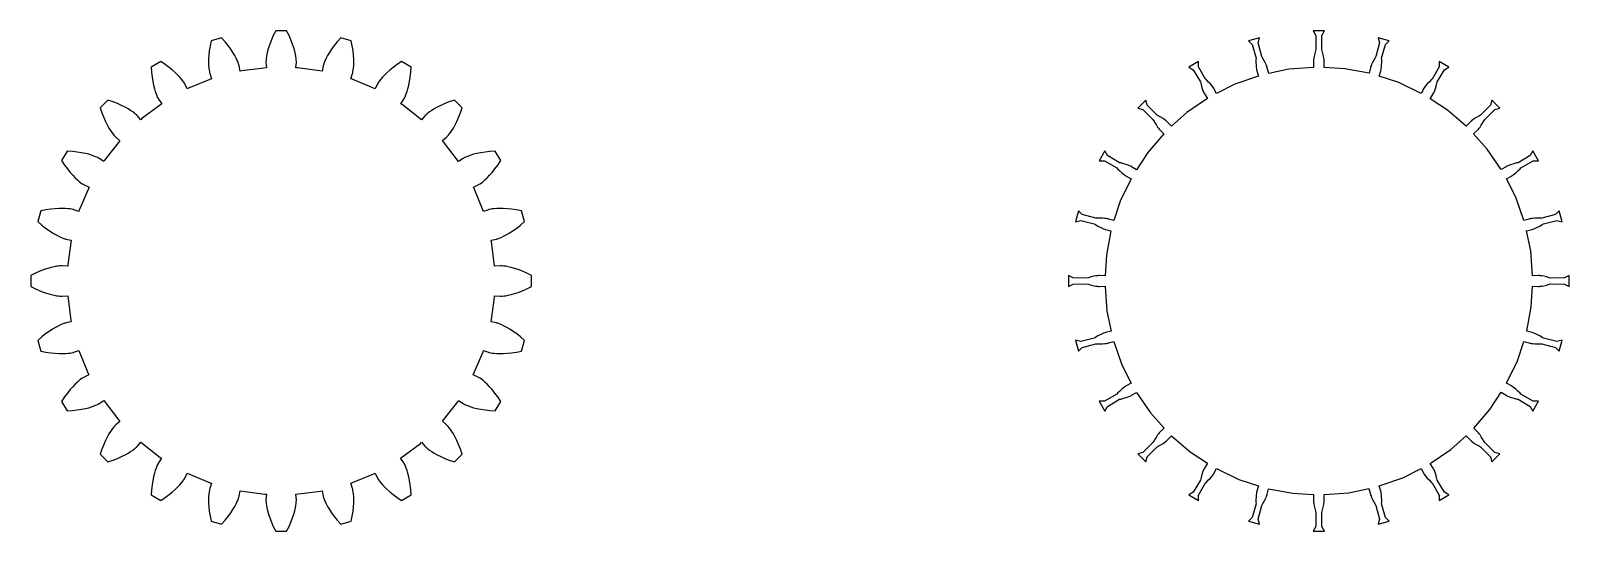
# Model space of a CAD drawing. Header units: metres. Extents: x -24 to 324, y -24 to 424.
# Drawn here: x 175.9 to 324.1, y -24.1 to 24.1 of the extents above; entities that cross this region are included whole.
import ezdxf

# ---------------------------------------------------------------- set-up
doc = ezdxf.new("R2010")
doc.units = ezdxf.units.M

msp = doc.modelspace()

# ---------------------------------------------------------------- linework, layer by layer
for p, q in [((199.471, 24.1315), (199.244, 23.6724)), ((200.529, 24.1315), (199.471, 24.1315)), ((200.756, 23.6724), (200.529, 24.1315)), ((300.544, 24.1311), (299.456, 24.1311)), ((299.456, 24.1311), (299.703, 23.6826)), ((300.297, 23.6826), (300.544, 24.1311)), ((193.143, 22.6701), (193.073, 22.2079)), ((193.243, 23.1723), (193.143, 22.6701)), ((194.265, 23.4461), (193.243, 23.1723)), ((194.603, 23.0614), (194.265, 23.4461)), ((194.895, 22.6963), (194.603, 23.0614)), ((195.144, 22.3542), (194.895, 22.6963)), ((195.353, 22.0383), (195.144, 22.3542)), ((198.785, 22.4902), (198.694, 22.1689)), ((198.905, 22.8493), (198.785, 22.4902)), ((199.057, 23.2441), (198.905, 22.8493)), ((199.244, 23.6724), (199.057, 23.2441)), ((200.943, 23.2441), (200.756, 23.6724)), ((201.095, 22.8493), (200.943, 23.2441)), ((201.215, 22.4902), (201.095, 22.8493)), ((201.306, 22.1689), (201.215, 22.4902)), ((204.856, 22.3542), (204.647, 22.0383)), ((205.105, 22.6963), (204.856, 22.3542)), ((205.397, 23.0614), (205.105, 22.6963)), ((205.735, 23.4461), (205.397, 23.0614)), ((206.757, 23.1723), (205.735, 23.4461)), ((206.857, 22.6701), (206.757, 23.1723)), ((206.927, 22.2079), (206.857, 22.6701)), ((294.279, 23.4496), (293.229, 23.1682)), ((293.229, 23.1682), (293.584, 22.7988)), ((293.584, 22.7988), (293.952, 21.4921)), ((294.157, 22.9524), (294.279, 23.4496)), ((294.492, 21.6368), (294.157, 22.9524)), ((299.72, 22.3251), (299.681, 22.205)), ((299.703, 23.6826), (299.72, 22.3251)), ((300.28, 22.3251), (300.297, 23.6826)), ((300.319, 22.205), (300.28, 22.3251)), ((305.843, 22.9524), (305.508, 21.6368)), ((306.771, 23.1682), (305.721, 23.4496)), ((305.721, 23.4496), (305.843, 22.9524)), ((306.048, 21.4921), (306.416, 22.7988)), ((306.416, 22.7988), (306.771, 23.1682)), ((188.392, 21.163), (187.476, 20.6339)), ((188.818, 20.8788), (188.392, 21.163)), ((189.195, 20.6018), (188.818, 20.8788)), ((193.006, 21.4095), (193.001, 21.0755)), ((193.001, 21.0755), (193.01, 20.7863)), ((193.028, 21.7873), (193.006, 21.4095)), ((193.01, 20.7863), (193.029, 20.5421)), ((193.073, 22.2079), (193.028, 21.7873)), ((195.523, 21.7514), (195.353, 22.0383)), ((195.66, 21.4962), (195.523, 21.7514)), ((195.766, 21.2753), (195.66, 21.4962)), ((195.844, 21.0907), (195.766, 21.2753)), ((195.898, 20.9445), (195.844, 21.0907)), ((195.932, 20.8385), (195.898, 20.9445)), ((195.949, 20.774), (195.932, 20.8385)), ((195.954, 20.7523), (195.949, 20.774)), ((198.542, 21.2926), (198.536, 21.1814)), ((198.536, 21.1814), (198.536, 21.1147)), ((198.536, 21.1147), (198.537, 21.0924)), ((198.537, 21.0924), (198.574, 20.5578)), ((198.556, 21.4478), (198.542, 21.2926)), ((198.584, 21.6463), (198.556, 21.4478)), ((198.628, 21.887), (198.584, 21.6463)), ((198.694, 22.1689), (198.628, 21.887)), ((201.372, 21.887), (201.306, 22.1689)), ((201.416, 21.6463), (201.372, 21.887)), ((201.444, 21.4478), (201.416, 21.6463)), ((201.426, 20.5663), (201.463, 21.0924)), ((201.458, 21.2926), (201.444, 21.4478)), ((201.464, 21.1814), (201.458, 21.2926)), ((201.463, 21.0924), (201.464, 21.1147)), ((201.464, 21.1147), (201.464, 21.1814)), ((204.051, 20.774), (204.046, 20.7523)), ((204.068, 20.8385), (204.051, 20.774)), ((204.102, 20.9445), (204.068, 20.8385)), ((204.156, 21.0907), (204.102, 20.9445)), ((204.234, 21.2753), (204.156, 21.0907)), ((204.34, 21.4962), (204.234, 21.2753)), ((204.477, 21.7514), (204.34, 21.4962)), ((204.647, 22.0383), (204.477, 21.7514)), ((206.972, 21.7873), (206.927, 22.2079)), ((206.971, 20.5421), (206.99, 20.7863)), ((206.994, 21.4095), (206.972, 21.7873)), ((206.99, 20.7863), (206.999, 21.0755)), ((206.999, 21.0755), (206.994, 21.4095)), ((211.182, 20.8788), (210.805, 20.6018)), ((211.608, 21.163), (211.182, 20.8788)), ((212.524, 20.6339), (211.608, 21.163)), ((288.405, 21.17), (287.464, 20.6264)), ((288.416, 20.658), (288.405, 21.17)), ((293.944, 21.3657), (293.941, 21.0763)), ((293.941, 21.0763), (293.949, 20.8315)), ((293.952, 21.4921), (293.944, 21.3657)), ((293.949, 20.8315), (293.965, 20.6318)), ((294.561, 21.531), (294.492, 21.6368)), ((294.709, 21.2822), (294.561, 21.531)), ((294.825, 21.0661), (294.709, 21.2822)), ((294.911, 20.8852), (294.825, 21.0661)), ((294.971, 20.7416), (294.911, 20.8852)), ((299.479, 21.2256), (299.476, 21.1588)), ((299.476, 21.1588), (299.476, 21.1366)), ((299.476, 21.1366), (299.489, 20.6008)), ((299.489, 21.3364), (299.479, 21.2256)), ((299.51, 21.4908), (299.489, 21.3364)), ((299.547, 21.6878), (299.51, 21.4908)), ((299.602, 21.9264), (299.547, 21.6878)), ((299.681, 22.205), (299.602, 21.9264)), ((300.398, 21.9264), (300.319, 22.205)), ((300.453, 21.6878), (300.398, 21.9264)), ((300.49, 21.4908), (300.453, 21.6878)), ((300.511, 21.3364), (300.49, 21.4908)), ((300.521, 21.2256), (300.511, 21.3364)), ((300.511, 20.5842), (300.524, 21.1366)), ((300.524, 21.1588), (300.521, 21.2256)), ((300.524, 21.1366), (300.524, 21.1588)), ((305.089, 20.8852), (305.029, 20.7416)), ((305.175, 21.0661), (305.089, 20.8852)), ((305.291, 21.2822), (305.175, 21.0661)), ((305.439, 21.531), (305.291, 21.2822)), ((305.508, 21.6368), (305.439, 21.531)), ((306.035, 20.6318), (306.051, 20.8315)), ((306.056, 21.3657), (306.048, 21.4921)), ((306.051, 20.8315), (306.059, 21.0763)), ((306.059, 21.0763), (306.056, 21.3657)), ((311.595, 21.17), (311.584, 20.658)), ((312.536, 20.6264), (311.595, 21.17)), ((187.476, 20.6339), (187.509, 20.1229)), ((187.509, 20.1229), (187.561, 19.6583)), ((187.561, 19.6583), (187.627, 19.2404)), ((189.524, 20.3358), (189.195, 20.6018)), ((189.807, 20.0845), (189.524, 20.3358)), ((190.046, 19.8516), (189.807, 20.0845)), ((190.244, 19.6405), (190.046, 19.8516)), ((190.403, 19.4544), (190.244, 19.6405)), ((190.527, 19.2963), (190.403, 19.4544)), ((190.617, 19.1691), (190.527, 19.2963)), ((193.302, 19.4883), (191.084, 18.5982)), ((193.029, 20.5421), (193.054, 20.3433)), ((193.054, 20.3433), (193.08, 20.1897)), ((193.08, 20.1897), (193.104, 20.0809)), ((193.104, 20.0809), (193.121, 20.0163)), ((193.121, 20.0163), (193.128, 19.9951)), ((193.128, 19.9951), (193.302, 19.4883)), ((196.055, 20.2346), (195.954, 20.7523)), ((196.201, 20.2721), (196.055, 20.2346)), ((198.574, 20.5578), (196.201, 20.2721)), ((201.578, 20.5646), (201.426, 20.5663)), ((203.944, 20.2263), (201.578, 20.5646)), ((204.046, 20.7523), (203.944, 20.2263)), ((206.701, 19.4963), (206.872, 19.9951)), ((206.846, 19.4556), (206.701, 19.4963)), ((209.044, 18.5164), (206.846, 19.4556)), ((206.872, 19.9951), (206.879, 20.0163)), ((206.879, 20.0163), (206.896, 20.0809)), ((206.896, 20.0809), (206.92, 20.1897)), ((206.92, 20.1897), (206.946, 20.3433)), ((206.946, 20.3433), (206.971, 20.5421)), ((209.473, 19.2963), (209.383, 19.1691)), ((209.597, 19.4544), (209.473, 19.2963)), ((209.756, 19.6405), (209.597, 19.4544)), ((209.954, 19.8516), (209.756, 19.6405)), ((210.193, 20.0845), (209.954, 19.8516)), ((210.476, 20.3358), (210.193, 20.0845)), ((210.805, 20.6018), (210.476, 20.3358)), ((212.373, 19.2404), (212.439, 19.6583)), ((212.439, 19.6583), (212.491, 20.1229)), ((212.491, 20.1229), (212.524, 20.6339)), ((287.464, 20.6264), (287.902, 20.3614)), ((287.902, 20.3614), (288.595, 19.1943)), ((289.08, 19.474), (288.416, 20.658)), ((289.174, 19.3898), (289.08, 19.474)), ((289.381, 19.1877), (289.174, 19.3898)), ((294.175, 19.7666), (291.919, 18.976)), ((293.965, 20.6318), (293.984, 20.4772)), ((293.984, 20.4772), (294.003, 20.3674)), ((294.003, 20.3674), (294.017, 20.3022)), ((294.017, 20.3022), (294.023, 20.2807)), ((294.023, 20.2807), (294.175, 19.7666)), ((295.01, 20.6372), (294.971, 20.7416)), ((295.03, 20.5735), (295.01, 20.6372)), ((295.036, 20.552), (295.03, 20.5735)), ((295.166, 20.015), (295.036, 20.552)), ((297.106, 20.4209), (295.166, 20.015)), ((299.489, 20.6008), (297.106, 20.4209)), ((302.49, 20.4742), (300.511, 20.5842)), ((304.838, 20.0311), (302.49, 20.4742)), ((304.964, 20.552), (304.838, 20.0311)), ((304.97, 20.5735), (304.964, 20.552)), ((304.99, 20.6372), (304.97, 20.5735)), ((305.029, 20.7416), (304.99, 20.6372)), ((305.821, 19.7507), (305.977, 20.2807)), ((307.704, 19.1322), (305.821, 19.7507)), ((305.977, 20.2807), (305.983, 20.3022)), ((305.983, 20.3022), (305.997, 20.3674)), ((305.997, 20.3674), (306.016, 20.4772)), ((306.016, 20.4772), (306.035, 20.6318)), ((310.826, 19.3898), (310.619, 19.1877)), ((310.92, 19.474), (310.826, 19.3898)), ((311.584, 20.658), (310.92, 19.474)), ((311.405, 19.1943), (312.098, 20.3614)), ((312.098, 20.3614), (312.536, 20.6264)), ((187.627, 19.2404), (187.703, 18.8697)), ((187.703, 18.8697), (187.785, 18.546)), ((187.785, 18.546), (187.869, 18.2689)), ((187.869, 18.2689), (187.95, 18.038)), ((187.95, 18.038), (188.026, 17.8524)), ((188.026, 17.8524), (188.091, 17.7108)), ((190.677, 19.0754), (190.617, 19.1691)), ((190.71, 19.0177), (190.677, 19.0754)), ((190.721, 18.998), (190.71, 19.0177)), ((190.952, 18.5241), (190.721, 18.998)), ((191.084, 18.5982), (190.952, 18.5241)), ((209.279, 18.998), (209.044, 18.5164)), ((209.29, 19.0177), (209.279, 18.998)), ((209.323, 19.0754), (209.29, 19.0177)), ((209.383, 19.1691), (209.323, 19.0754)), ((211.909, 17.7108), (211.974, 17.8524)), ((211.974, 17.8524), (212.05, 18.038)), ((212.05, 18.038), (212.131, 18.2689)), ((212.131, 18.2689), (212.215, 18.546)), ((212.215, 18.546), (212.297, 18.8697)), ((212.297, 18.8697), (212.373, 19.2404)), ((288.595, 19.1943), (288.621, 19.0704)), ((288.621, 19.0704), (288.692, 18.7899)), ((288.692, 18.7899), (288.764, 18.5556)), ((288.764, 18.5556), (288.831, 18.3668)), ((288.831, 18.3668), (288.889, 18.2224)), ((288.889, 18.2224), (288.936, 18.1214)), ((288.936, 18.1214), (288.967, 18.062)), ((288.967, 18.062), (288.978, 18.0427)), ((288.978, 18.0427), (289.257, 17.5853)), ((289.549, 19.0088), (289.381, 19.1877)), ((289.679, 18.8563), (289.549, 19.0088)), ((289.774, 18.7333), (289.679, 18.8563)), ((289.838, 18.6424), (289.774, 18.7333)), ((289.875, 18.5862), (289.838, 18.6424)), ((289.886, 18.5669), (289.875, 18.5862)), ((290.15, 18.0818), (289.886, 18.5669)), ((291.919, 18.976), (290.15, 18.0818)), ((309.858, 18.0963), (307.704, 19.1322)), ((310.114, 18.5669), (309.858, 18.0963)), ((310.125, 18.5862), (310.114, 18.5669)), ((310.162, 18.6424), (310.125, 18.5862)), ((310.226, 18.7333), (310.162, 18.6424)), ((310.321, 18.8563), (310.226, 18.7333)), ((310.451, 19.0088), (310.321, 18.8563)), ((310.619, 19.1877), (310.451, 19.0088)), ((310.734, 17.5712), (311.022, 18.0427)), ((311.022, 18.0427), (311.033, 18.062)), ((311.033, 18.062), (311.064, 18.1214)), ((311.064, 18.1214), (311.111, 18.2224)), ((311.111, 18.2224), (311.169, 18.3668)), ((311.169, 18.3668), (311.236, 18.5556)), ((311.236, 18.5556), (311.308, 18.7899)), ((311.308, 18.7899), (311.379, 19.0704)), ((311.379, 19.0704), (311.405, 19.1943)), ((183.311, 17.4376), (182.562, 16.6894)), ((182.562, 16.6894), (182.727, 16.2044)), ((183.796, 17.2734), (183.311, 17.4376)), ((184.231, 17.1032), (183.796, 17.2734)), ((184.618, 16.9314), (184.231, 17.1032)), ((184.956, 16.762), (184.618, 16.9314)), ((185.247, 16.599), (184.956, 16.762)), ((185.493, 16.4463), (185.247, 16.599)), ((185.695, 16.3077), (185.493, 16.4463)), ((188.486, 17.0907), (186.574, 15.6568)), ((188.091, 17.7108), (188.142, 17.6119)), ((188.142, 17.6119), (188.175, 17.554)), ((188.175, 17.554), (188.187, 17.5351)), ((188.187, 17.5351), (188.486, 17.0907)), ((211.518, 17.0977), (211.813, 17.5351)), ((211.648, 17.0207), (211.518, 17.0977)), ((213.528, 15.5447), (211.648, 17.0207)), ((211.813, 17.5351), (211.825, 17.554)), ((211.825, 17.554), (211.858, 17.6119)), ((211.858, 17.6119), (211.909, 17.7108)), ((214.507, 16.4463), (214.305, 16.3077)), ((214.753, 16.599), (214.507, 16.4463)), ((215.044, 16.762), (214.753, 16.599)), ((215.382, 16.9314), (215.044, 16.762)), ((215.769, 17.1032), (215.382, 16.9314)), ((216.204, 17.2734), (215.769, 17.1032)), ((216.689, 17.4376), (216.204, 17.2734)), ((217.438, 16.6894), (216.689, 17.4376)), ((217.273, 16.2044), (217.438, 16.6894)), ((283.321, 17.4477), (282.552, 16.6789)), ((282.552, 16.6789), (283.044, 16.5363)), ((283.044, 16.5363), (284.016, 15.5885)), ((283.464, 16.9559), (283.321, 17.4477)), ((284.411, 15.984), (283.464, 16.9559)), ((289.257, 17.5853), (287.283, 16.2379)), ((312.393, 16.4863), (310.734, 17.5712)), ((314.206, 14.9283), (312.393, 16.4863)), ((316.536, 16.9559), (315.589, 15.984)), ((315.984, 15.5885), (316.956, 16.5363)), ((316.679, 17.4477), (316.536, 16.9559)), ((317.448, 16.6789), (316.679, 17.4477)), ((316.956, 16.5363), (317.448, 16.6789)), ((182.727, 16.2044), (182.897, 15.7689)), ((182.897, 15.7689), (183.069, 15.3824)), ((183.069, 15.3824), (183.238, 15.0439)), ((183.238, 15.0439), (183.401, 14.7525)), ((185.855, 16.1869), (185.695, 16.3077)), ((185.975, 16.0874), (185.855, 16.1869)), ((186.057, 16.0124), (185.975, 16.0874)), ((186.105, 15.9653), (186.057, 16.0124)), ((186.12, 15.949), (186.105, 15.9653)), ((186.466, 15.5511), (186.12, 15.949)), ((186.574, 15.6568), (186.466, 15.5511)), ((213.88, 15.949), (213.528, 15.5447)), ((213.895, 15.9653), (213.88, 15.949)), ((213.943, 16.0124), (213.895, 15.9653)), ((214.025, 16.0874), (213.943, 16.0124)), ((214.145, 16.1869), (214.025, 16.0874)), ((214.305, 16.3077), (214.145, 16.1869)), ((216.599, 14.7525), (216.762, 15.0439)), ((216.762, 15.0439), (216.931, 15.3824)), ((216.931, 15.3824), (217.103, 15.7689)), ((217.103, 15.7689), (217.273, 16.2044)), ((284.016, 15.5885), (284.073, 15.4754)), ((284.073, 15.4754), (284.214, 15.223)), ((284.214, 15.223), (284.344, 15.0152)), ((284.344, 15.0152), (284.458, 14.8501)), ((284.525, 15.9272), (284.411, 15.984)), ((284.458, 14.8501), (284.552, 14.7259)), ((284.777, 15.7856), (284.525, 15.9272)), ((284.985, 15.6561), (284.777, 15.7856)), ((285.15, 15.5424), (284.985, 15.6561)), ((285.274, 15.4483), (285.15, 15.5424)), ((285.36, 15.3772), (285.274, 15.4483)), ((285.409, 15.3322), (285.36, 15.3772)), ((285.425, 15.3165), (285.409, 15.3322)), ((285.806, 14.9163), (285.425, 15.3165)), ((287.283, 16.2379), (285.806, 14.9163)), ((314.575, 15.3165), (314.206, 14.9283)), ((314.591, 15.3322), (314.575, 15.3165)), ((314.64, 15.3772), (314.591, 15.3322)), ((314.726, 15.4483), (314.64, 15.3772)), ((314.85, 15.5424), (314.726, 15.4483)), ((315.015, 15.6561), (314.85, 15.5424)), ((315.223, 15.7856), (315.015, 15.6561)), ((315.475, 15.9272), (315.223, 15.7856)), ((315.448, 14.7259), (315.542, 14.8501)), ((315.589, 15.984), (315.475, 15.9272)), ((315.542, 14.8501), (315.656, 15.0152)), ((315.656, 15.0152), (315.786, 15.223)), ((315.786, 15.223), (315.927, 15.4754)), ((315.927, 15.4754), (315.984, 15.5885)), ((184.455, 13.5284), (182.979, 11.6485)), ((183.401, 14.7525), (183.554, 14.5066)), ((183.554, 14.5066), (183.692, 14.3047)), ((183.692, 14.3047), (183.813, 14.1449)), ((183.813, 14.1449), (183.913, 14.025)), ((183.913, 14.025), (183.988, 13.9427)), ((183.988, 13.9427), (184.035, 13.8953)), ((184.035, 13.8953), (184.051, 13.8802)), ((184.051, 13.8802), (184.455, 13.5284)), ((215.551, 13.534), (215.949, 13.8802)), ((215.657, 13.4259), (215.551, 13.534)), ((217.091, 11.5136), (215.657, 13.4259)), ((215.949, 13.8802), (215.965, 13.8953)), ((215.965, 13.8953), (216.012, 13.9427)), ((216.012, 13.9427), (216.087, 14.025)), ((216.087, 14.025), (216.187, 14.1449)), ((216.187, 14.1449), (216.308, 14.3047)), ((216.308, 14.3047), (216.446, 14.5066)), ((216.446, 14.5066), (216.599, 14.7525)), ((285.072, 14.2057), (283.514, 12.3932)), ((284.552, 14.7259), (284.623, 14.6403)), ((284.623, 14.6403), (284.668, 14.5909)), ((284.668, 14.5909), (284.683, 14.5751)), ((284.683, 14.5751), (285.072, 14.2057)), ((314.916, 14.1942), (315.317, 14.5751)), ((316.238, 12.717), (314.916, 14.1942)), ((315.317, 14.5751), (315.332, 14.5909)), ((315.332, 14.5909), (315.377, 14.6403)), ((315.377, 14.6403), (315.448, 14.7259)), ((179.366, 12.5239), (178.837, 11.6075)), ((179.877, 12.4908), (179.366, 12.5239)), ((180.342, 12.4391), (179.877, 12.4908)), ((180.76, 12.3732), (180.342, 12.4391)), ((181.13, 12.2972), (180.76, 12.3732)), ((181.454, 12.2152), (181.13, 12.2972)), ((181.731, 12.1313), (181.454, 12.2152)), ((181.962, 12.0497), (181.731, 12.1313)), ((182.148, 11.9744), (181.962, 12.0497)), ((182.289, 11.9093), (182.148, 11.9744)), ((182.388, 11.8582), (182.289, 11.9093)), ((217.711, 11.9093), (217.612, 11.8582)), ((217.852, 11.9744), (217.711, 11.9093)), ((218.038, 12.0497), (217.852, 11.9744)), ((218.269, 12.1313), (218.038, 12.0497)), ((218.546, 12.2152), (218.269, 12.1313)), ((218.87, 12.2972), (218.546, 12.2152)), ((219.24, 12.3732), (218.87, 12.2972)), ((219.658, 12.4391), (219.24, 12.3732)), ((220.123, 12.4908), (219.658, 12.4391)), ((220.634, 12.5239), (220.123, 12.4908)), ((221.163, 11.6075), (220.634, 12.5239)), ((279.374, 12.5363), (278.83, 11.5948)), ((279.639, 12.0982), (279.374, 12.5363)), ((280.806, 11.4047), (279.639, 12.0982)), ((283.514, 12.3932), (282.429, 10.7343)), ((317.585, 10.7429), (316.238, 12.717)), ((320.361, 12.0982), (319.194, 11.4047)), ((320.626, 12.5363), (320.361, 12.0982)), ((321.17, 11.5948), (320.626, 12.5363)), ((178.837, 11.6075), (179.121, 11.1816)), ((179.121, 11.1816), (179.398, 10.805)), ((179.398, 10.805), (179.664, 10.4761)), ((179.664, 10.4761), (179.915, 10.193)), ((182.446, 11.8249), (182.388, 11.8582)), ((182.465, 11.813), (182.446, 11.8249)), ((182.902, 11.5184), (182.465, 11.813)), ((182.979, 11.6485), (182.902, 11.5184)), ((217.535, 11.813), (217.091, 11.5136)), ((217.554, 11.8249), (217.535, 11.813)), ((217.612, 11.8582), (217.554, 11.8249)), ((220.085, 10.193), (220.336, 10.4761)), ((220.336, 10.4761), (220.602, 10.805)), ((220.602, 10.805), (220.879, 11.1816)), ((220.879, 11.1816), (221.163, 11.6075)), ((278.83, 11.5948), (279.342, 11.5844)), ((279.342, 11.5844), (280.526, 10.9204)), ((280.526, 10.9204), (280.61, 10.8258)), ((280.61, 10.8258), (280.812, 10.6187)), ((280.93, 11.3791), (280.806, 11.4047)), ((280.812, 10.6187), (280.991, 10.4514)), ((281.21, 11.3077), (280.93, 11.3791)), ((280.991, 10.4514), (281.144, 10.3214)), ((281.444, 11.2364), (281.21, 11.3077)), ((281.633, 11.1694), (281.444, 11.2364)), ((281.778, 11.1106), (281.633, 11.1694)), ((281.879, 11.064), (281.778, 11.1106)), ((281.938, 11.0333), (281.879, 11.064)), ((281.957, 11.0223), (281.938, 11.0333)), ((282.429, 10.7343), (281.957, 11.0223)), ((318.043, 11.0223), (317.585, 10.7429)), ((318.062, 11.0333), (318.043, 11.0223)), ((318.121, 11.064), (318.062, 11.0333)), ((318.222, 11.1106), (318.121, 11.064)), ((318.367, 11.1694), (318.222, 11.1106)), ((318.556, 11.2364), (318.367, 11.1694)), ((318.79, 11.3077), (318.556, 11.2364)), ((319.07, 11.3791), (318.79, 11.3077)), ((318.856, 10.3214), (319.009, 10.4514)), ((319.009, 10.4514), (319.188, 10.6187)), ((319.194, 11.4047), (319.07, 11.3791)), ((319.188, 10.6187), (319.39, 10.8258)), ((319.39, 10.8258), (319.474, 10.9204)), ((319.474, 10.9204), (320.658, 11.5844)), ((320.658, 11.5844), (321.17, 11.5948)), ((179.915, 10.193), (180.148, 9.95367)), ((180.148, 9.95367), (180.359, 9.75571)), ((180.359, 9.75571), (180.546, 9.59654)), ((181.484, 9.04414), (180.544, 6.84627)), ((180.546, 9.59654), (180.704, 9.47342)), ((180.704, 9.47342), (180.831, 9.38336)), ((180.831, 9.38336), (180.925, 9.32324)), ((180.925, 9.32324), (180.982, 9.28972)), ((180.982, 9.28972), (181.002, 9.27934)), ((181.002, 9.27934), (181.484, 9.04414)), ((218.524, 9.04787), (218.998, 9.27934)), ((218.598, 8.91611), (218.524, 9.04787)), ((219.488, 6.69792), (218.598, 8.91611)), ((218.998, 9.27934), (219.018, 9.28972)), ((219.018, 9.28972), (219.075, 9.32324)), ((219.075, 9.32324), (219.169, 9.38336)), ((219.169, 9.38336), (219.296, 9.47342)), ((219.296, 9.47342), (219.454, 9.59654)), ((219.454, 9.59654), (219.641, 9.75571)), ((219.641, 9.75571), (219.852, 9.95367)), ((219.852, 9.95367), (220.085, 10.193)), ((281.904, 9.85788), (280.868, 7.70392)), ((281.144, 10.3214), (281.267, 10.2258)), ((281.267, 10.2258), (281.358, 10.1615)), ((281.358, 10.1615), (281.414, 10.1255)), ((281.414, 10.1255), (281.433, 10.1143)), ((281.433, 10.1143), (281.904, 9.85788)), ((318.082, 9.84996), (318.567, 10.1143)), ((318.976, 8.08098), (318.082, 9.84996)), ((318.567, 10.1143), (318.586, 10.1255)), ((318.586, 10.1255), (318.642, 10.1615)), ((318.642, 10.1615), (318.733, 10.2258)), ((318.733, 10.2258), (318.856, 10.3214)), ((280.868, 7.70392), (280.249, 5.82076)), ((319.767, 5.82544), (318.976, 8.08098)), ((176.828, 6.7567), (176.554, 5.73465)), ((177.33, 6.85695), (176.828, 6.7567)), ((177.792, 6.92737), (177.33, 6.85695)), ((178.213, 6.97185), (177.792, 6.92737)), ((178.591, 6.99435), (178.213, 6.97185)), ((178.924, 6.9989), (178.591, 6.99435)), ((179.214, 6.98961), (178.924, 6.9989)), ((179.458, 6.97054), (179.214, 6.98961)), ((179.657, 6.94582), (179.458, 6.97054)), ((179.81, 6.91957), (179.657, 6.94582)), ((179.919, 6.89583), (179.81, 6.91957)), ((179.984, 6.87869), (179.919, 6.89583)), ((180.005, 6.8721), (179.984, 6.87869)), ((180.504, 6.70068), (180.005, 6.8721)), ((180.544, 6.84627), (180.504, 6.70068)), ((219.995, 6.8721), (219.488, 6.69792)), ((220.016, 6.87869), (219.995, 6.8721)), ((220.081, 6.89583), (220.016, 6.87869)), ((220.19, 6.91957), (220.081, 6.89583)), ((220.343, 6.94582), (220.19, 6.91957)), ((220.542, 6.97054), (220.343, 6.94582)), ((220.786, 6.98961), (220.542, 6.97054)), ((221.076, 6.9989), (220.786, 6.98961)), ((221.409, 6.99435), (221.076, 6.9989)), ((221.787, 6.97185), (221.409, 6.99435)), ((222.208, 6.92737), (221.787, 6.97185)), ((222.67, 6.85695), (222.208, 6.92737)), ((223.172, 6.7567), (222.67, 6.85695)), ((223.446, 5.73465), (223.172, 6.7567)), ((276.832, 6.77068), (276.55, 5.7205)), ((277.201, 6.41602), (276.832, 6.77068)), ((278.508, 6.04826), (277.201, 6.41602)), ((278.634, 6.05562), (278.508, 6.04826)), ((278.924, 6.05919), (278.634, 6.05562)), ((279.168, 6.05098), (278.924, 6.05919)), ((279.368, 6.03511), (279.168, 6.05098)), ((279.523, 6.0157), (279.368, 6.03511)), ((279.633, 5.99684), (279.523, 6.0157)), ((279.698, 5.98257), (279.633, 5.99684)), ((279.719, 5.97694), (279.698, 5.98257)), ((280.249, 5.82076), (279.719, 5.97694)), ((320.281, 5.97694), (319.767, 5.82544)), ((320.302, 5.98257), (320.281, 5.97694)), ((320.367, 5.99684), (320.302, 5.98257)), ((320.477, 6.0157), (320.367, 5.99684)), ((320.632, 6.03511), (320.477, 6.0157)), ((320.832, 6.05098), (320.632, 6.03511)), ((321.076, 6.05919), (320.832, 6.05098)), ((321.366, 6.05562), (321.076, 6.05919)), ((321.492, 6.04826), (321.366, 6.05562)), ((322.799, 6.41602), (321.492, 6.04826)), ((323.168, 6.77068), (322.799, 6.41602)), ((323.45, 5.7205), (323.168, 6.77068)), ((176.554, 5.73465), (176.939, 5.39674)), ((176.939, 5.39674), (177.304, 5.10468)), ((177.304, 5.10468), (177.646, 4.85582)), ((177.646, 4.85582), (177.962, 4.64743)), ((177.962, 4.64743), (178.249, 4.47653)), ((178.249, 4.47653), (178.504, 4.33995)), ((221.496, 4.33995), (221.751, 4.47653)), ((221.751, 4.47653), (222.038, 4.64743)), ((222.038, 4.64743), (222.354, 4.85582)), ((222.354, 4.85582), (222.696, 5.10468)), ((222.696, 5.10468), (223.061, 5.39674)), ((223.061, 5.39674), (223.446, 5.73465)), ((276.55, 5.7205), (277.048, 5.84297)), ((277.048, 5.84297), (278.363, 5.50806)), ((278.363, 5.50806), (278.469, 5.43851)), ((278.469, 5.43851), (278.718, 5.29073)), ((278.718, 5.29073), (278.934, 5.17546)), ((278.934, 5.17546), (279.115, 5.08932)), ((279.115, 5.08932), (279.258, 5.02882)), ((279.258, 5.02882), (279.363, 4.9903)), ((279.363, 4.9903), (279.426, 4.97003)), ((279.426, 4.97003), (279.448, 4.96414)), ((279.448, 4.96414), (279.969, 4.83832)), ((279.969, 4.83832), (279.526, 2.48964)), ((320.015, 4.83443), (320.552, 4.96414)), ((320.421, 2.89429), (320.015, 4.83443)), ((320.552, 4.96414), (320.574, 4.97003)), ((320.574, 4.97003), (320.637, 4.9903)), ((320.637, 4.9903), (320.742, 5.02882)), ((320.742, 5.02882), (320.885, 5.08932)), ((320.885, 5.08932), (321.066, 5.17546)), ((321.066, 5.17546), (321.282, 5.29073)), ((321.282, 5.29073), (321.531, 5.43851)), ((321.531, 5.43851), (321.637, 5.50806)), ((321.637, 5.50806), (322.952, 5.84297)), ((322.952, 5.84297), (323.45, 5.7205)), ((178.504, 4.33995), (178.725, 4.23439)), ((178.725, 4.23439), (178.909, 4.15637)), ((178.909, 4.15637), (179.055, 4.10229)), ((179.055, 4.10229), (179.162, 4.06848)), ((179.162, 4.06848), (179.226, 4.05104)), ((179.226, 4.05104), (179.248, 4.04613)), ((179.248, 4.04613), (179.774, 3.94357)), ((179.774, 3.94357), (179.435, 1.57751)), ((220.235, 3.94519), (220.752, 4.04613)), ((220.272, 3.79872), (220.235, 3.94519)), ((220.558, 1.42575), (220.272, 3.79872)), ((220.752, 4.04613), (220.774, 4.05104)), ((220.774, 4.05104), (220.838, 4.06848)), ((220.838, 4.06848), (220.945, 4.10229)), ((220.945, 4.10229), (221.091, 4.15637)), ((221.091, 4.15637), (221.275, 4.23439)), ((221.275, 4.23439), (221.496, 4.33995)), ((179.435, 1.57751), (179.434, 1.42635)), ((279.526, 2.48964), (279.416, 0.51056)), ((320.601, 0.51097), (320.421, 2.89429)), ((176.328, 0.75586), (175.869, 0.52905)), ((175.869, 0.52905), (175.869, -0.52905)), ((176.756, 0.9435), (176.328, 0.75586)), ((177.151, 1.09534), (176.756, 0.9435)), ((177.51, 1.21486), (177.151, 1.09534)), ((177.831, 1.30568), (177.51, 1.21486)), ((178.113, 1.37157), (177.831, 1.30568)), ((178.354, 1.41634), (178.113, 1.37157)), ((178.552, 1.44392), (178.354, 1.41634)), ((178.707, 1.45833), (178.552, 1.44392)), ((178.819, 1.46355), (178.707, 1.45833)), ((178.885, 1.4637), (178.819, 1.46355)), ((178.908, 1.46283), (178.885, 1.4637)), ((179.434, 1.42635), (178.908, 1.46283)), ((221.092, 1.46283), (220.558, 1.42575)), ((221.115, 1.4637), (221.092, 1.46283)), ((221.181, 1.46355), (221.115, 1.4637)), ((221.293, 1.45833), (221.181, 1.46355)), ((221.448, 1.44392), (221.293, 1.45833)), ((221.646, 1.41634), (221.448, 1.44392)), ((221.887, 1.37157), (221.646, 1.41634)), ((222.169, 1.30568), (221.887, 1.37157)), ((222.49, 1.21486), (222.169, 1.30568)), ((222.849, 1.09534), (222.49, 1.21486)), ((223.244, 0.9435), (222.849, 1.09534)), ((223.672, 0.75586), (223.244, 0.9435)), ((224.131, 0.52905), (223.672, 0.75586)), ((224.131, -0.52905), (224.131, 0.52905)), ((276.317, 0.29663), (275.869, 0.54361)), ((275.869, 0.54361), (275.869, -0.54361)), ((277.675, 0.27963), (276.317, 0.29663)), ((277.795, 0.31944), (277.675, 0.27963)), ((278.074, 0.39778), (277.795, 0.31944)), ((278.312, 0.4532), (278.074, 0.39778)), ((278.509, 0.48958), (278.312, 0.4532)), ((278.664, 0.51085), (278.509, 0.48958)), ((278.774, 0.52103), (278.664, 0.51085)), ((278.841, 0.52412), (278.774, 0.52103)), ((278.863, 0.52426), (278.841, 0.52412)), ((279.416, 0.51056), (278.863, 0.52426)), ((321.137, 0.52426), (320.601, 0.51097)), ((321.159, 0.52412), (321.137, 0.52426)), ((321.226, 0.52103), (321.159, 0.52412)), ((321.336, 0.51085), (321.226, 0.52103)), ((321.491, 0.48958), (321.336, 0.51085)), ((321.688, 0.4532), (321.491, 0.48958)), ((321.926, 0.39778), (321.688, 0.4532)), ((322.205, 0.31944), (321.926, 0.39778)), ((322.325, 0.27963), (322.205, 0.31944)), ((323.683, 0.29663), (322.325, 0.27963)), ((324.131, 0.54361), (323.683, 0.29663)), ((324.131, -0.54361), (324.131, 0.54361)), ((175.869, -0.52905), (176.328, -0.75586)), ((176.328, -0.75586), (176.756, -0.9435)), ((176.756, -0.9435), (177.151, -1.09534)), ((177.151, -1.09534), (177.51, -1.21486)), ((177.51, -1.21486), (177.831, -1.30568)), ((177.831, -1.30568), (178.113, -1.37157)), ((178.113, -1.37157), (178.354, -1.41634)), ((178.354, -1.41634), (178.552, -1.44392)), ((178.552, -1.44392), (178.707, -1.45833)), ((178.707, -1.45833), (178.819, -1.46355)), ((178.819, -1.46355), (178.885, -1.4637)), ((178.885, -1.4637), (178.908, -1.46283)), ((178.908, -1.46283), (179.442, -1.42575)), ((179.442, -1.42575), (179.728, -3.79872)), ((220.565, -1.57751), (220.566, -1.42635)), ((220.566, -1.42635), (221.092, -1.46283)), ((221.092, -1.46283), (221.115, -1.4637)), ((221.115, -1.4637), (221.181, -1.46355)), ((221.181, -1.46355), (221.293, -1.45833)), ((221.293, -1.45833), (221.448, -1.44392)), ((221.448, -1.44392), (221.646, -1.41634)), ((221.646, -1.41634), (221.887, -1.37157)), ((221.887, -1.37157), (222.169, -1.30568)), ((222.169, -1.30568), (222.49, -1.21486)), ((222.49, -1.21486), (222.849, -1.09534)), ((222.849, -1.09534), (223.244, -0.9435)), ((223.244, -0.9435), (223.672, -0.75586)), ((223.672, -0.75586), (224.131, -0.52905)), ((275.869, -0.54361), (276.317, -0.29663)), ((276.317, -0.29663), (277.675, -0.27963)), ((277.675, -0.27963), (277.795, -0.31944)), ((277.795, -0.31944), (278.074, -0.39778)), ((278.074, -0.39778), (278.312, -0.4532)), ((278.312, -0.4532), (278.509, -0.48958)), ((278.509, -0.48958), (278.664, -0.51085)), ((278.664, -0.51085), (278.774, -0.52103)), ((278.774, -0.52103), (278.841, -0.52412)), ((278.841, -0.52412), (278.863, -0.52426)), ((278.863, -0.52426), (279.399, -0.51097)), ((279.399, -0.51097), (279.579, -2.89429)), ((320.474, -2.48964), (320.584, -0.51056)), ((320.584, -0.51056), (321.137, -0.52426)), ((321.137, -0.52426), (321.159, -0.52412)), ((321.159, -0.52412), (321.226, -0.52103)), ((321.226, -0.52103), (321.336, -0.51085)), ((321.336, -0.51085), (321.491, -0.48958)), ((321.491, -0.48958), (321.688, -0.4532)), ((321.688, -0.4532), (321.926, -0.39778)), ((321.926, -0.39778), (322.205, -0.31944)), ((322.205, -0.31944), (322.325, -0.27963)), ((322.325, -0.27963), (323.683, -0.29663)), ((323.683, -0.29663), (324.131, -0.54361)), ((220.226, -3.94357), (220.565, -1.57751)), ((279.579, -2.89429), (279.985, -4.83443)), ((320.031, -4.83832), (320.474, -2.48964)), ((178.504, -4.33995), (178.249, -4.47653)), ((178.725, -4.23439), (178.504, -4.33995)), ((178.909, -4.15637), (178.725, -4.23439)), ((179.055, -4.10229), (178.909, -4.15637)), ((179.162, -4.06848), (179.055, -4.10229)), ((179.226, -4.05104), (179.162, -4.06848)), ((179.248, -4.04613), (179.226, -4.05104)), ((179.765, -3.94519), (179.248, -4.04613)), ((179.728, -3.79872), (179.765, -3.94519)), ((220.752, -4.04613), (220.226, -3.94357)), ((220.774, -4.05104), (220.752, -4.04613)), ((220.838, -4.06848), (220.774, -4.05104)), ((220.945, -4.10229), (220.838, -4.06848)), ((221.091, -4.15637), (220.945, -4.10229)), ((221.275, -4.23439), (221.091, -4.15637)), ((221.496, -4.33995), (221.275, -4.23439)), ((221.751, -4.47653), (221.496, -4.33995)), ((176.939, -5.39674), (176.554, -5.73465)), ((176.554, -5.73465), (176.828, -6.7567)), ((177.304, -5.10468), (176.939, -5.39674)), ((177.646, -4.85582), (177.304, -5.10468)), ((177.962, -4.64743), (177.646, -4.85582)), ((178.249, -4.47653), (177.962, -4.64743)), ((222.038, -4.64743), (221.751, -4.47653)), ((222.354, -4.85582), (222.038, -4.64743)), ((222.696, -5.10468), (222.354, -4.85582)), ((223.061, -5.39674), (222.696, -5.10468)), ((223.446, -5.73465), (223.061, -5.39674)), ((223.172, -6.7567), (223.446, -5.73465)), ((277.048, -5.84297), (276.55, -5.7205)), ((276.55, -5.7205), (276.832, -6.77068)), ((278.363, -5.50806), (277.048, -5.84297)), ((278.469, -5.43851), (278.363, -5.50806)), ((278.718, -5.29073), (278.469, -5.43851)), ((278.934, -5.17546), (278.718, -5.29073)), ((279.115, -5.08932), (278.934, -5.17546)), ((279.258, -5.02882), (279.115, -5.08932)), ((279.363, -4.9903), (279.258, -5.02882)), ((279.426, -4.97003), (279.363, -4.9903)), ((279.448, -4.96414), (279.426, -4.97003)), ((279.985, -4.83443), (279.448, -4.96414)), ((279.719, -5.97694), (280.233, -5.82544)), ((280.233, -5.82544), (281.024, -8.08098)), ((319.132, -7.70392), (319.751, -5.82076)), ((319.751, -5.82076), (320.281, -5.97694)), ((320.552, -4.96414), (320.031, -4.83832)), ((320.574, -4.97003), (320.552, -4.96414)), ((320.637, -4.9903), (320.574, -4.97003)), ((320.742, -5.02882), (320.637, -4.9903)), ((320.885, -5.08932), (320.742, -5.02882)), ((321.066, -5.17546), (320.885, -5.08932)), ((321.282, -5.29073), (321.066, -5.17546)), ((321.531, -5.43851), (321.282, -5.29073)), ((321.637, -5.50806), (321.531, -5.43851)), ((322.952, -5.84297), (321.637, -5.50806)), ((323.45, -5.7205), (322.952, -5.84297)), ((323.168, -6.77068), (323.45, -5.7205)), ((176.828, -6.7567), (177.33, -6.85695)), ((177.33, -6.85695), (177.792, -6.92737)), ((177.792, -6.92737), (178.213, -6.97185)), ((178.213, -6.97185), (178.591, -6.99435)), ((178.591, -6.99435), (178.924, -6.9989)), ((178.924, -6.9989), (179.214, -6.98961)), ((179.214, -6.98961), (179.458, -6.97054)), ((179.458, -6.97054), (179.657, -6.94582)), ((179.657, -6.94582), (179.81, -6.91957)), ((179.81, -6.91957), (179.919, -6.89583)), ((179.919, -6.89583), (179.984, -6.87869)), ((179.984, -6.87869), (180.005, -6.8721)), ((180.005, -6.8721), (180.512, -6.69792)), ((180.512, -6.69792), (181.402, -8.91611)), ((218.516, -9.04414), (219.456, -6.84627)), ((219.456, -6.84627), (219.496, -6.70068)), ((219.496, -6.70068), (219.995, -6.8721)), ((219.995, -6.8721), (220.016, -6.87869)), ((220.016, -6.87869), (220.081, -6.89583)), ((220.081, -6.89583), (220.19, -6.91957)), ((220.19, -6.91957), (220.343, -6.94582)), ((220.343, -6.94582), (220.542, -6.97054)), ((220.542, -6.97054), (220.786, -6.98961)), ((220.786, -6.98961), (221.076, -6.9989)), ((221.076, -6.9989), (221.409, -6.99435)), ((221.409, -6.99435), (221.787, -6.97185)), ((221.787, -6.97185), (222.208, -6.92737)), ((222.208, -6.92737), (222.67, -6.85695)), ((222.67, -6.85695), (223.172, -6.7567)), ((276.832, -6.77068), (277.201, -6.41602)), ((277.201, -6.41602), (278.508, -6.04826)), ((278.508, -6.04826), (278.634, -6.05562)), ((278.634, -6.05562), (278.924, -6.05919)), ((278.924, -6.05919), (279.168, -6.05098)), ((279.168, -6.05098), (279.368, -6.03511)), ((279.368, -6.03511), (279.523, -6.0157)), ((279.523, -6.0157), (279.633, -5.99684)), ((279.633, -5.99684), (279.698, -5.98257)), ((279.698, -5.98257), (279.719, -5.97694)), ((320.281, -5.97694), (320.302, -5.98257)), ((320.302, -5.98257), (320.367, -5.99684)), ((320.367, -5.99684), (320.477, -6.0157)), ((320.477, -6.0157), (320.632, -6.03511)), ((320.632, -6.03511), (320.832, -6.05098)), ((320.832, -6.05098), (321.076, -6.05919)), ((321.076, -6.05919), (321.366, -6.05562)), ((321.366, -6.05562), (321.492, -6.04826)), ((321.492, -6.04826), (322.799, -6.41602)), ((322.799, -6.41602), (323.168, -6.77068)), ((281.024, -8.08098), (281.918, -9.84996)), ((318.096, -9.85788), (319.132, -7.70392)), ((179.915, -10.193), (179.664, -10.4761)), ((180.148, -9.95367), (179.915, -10.193)), ((180.359, -9.75571), (180.148, -9.95367)), ((180.546, -9.59654), (180.359, -9.75571)), ((180.704, -9.47342), (180.546, -9.59654)), ((180.831, -9.38336), (180.704, -9.47342)), ((180.925, -9.32324), (180.831, -9.38336)), ((180.982, -9.28972), (180.925, -9.32324)), ((181.002, -9.27934), (180.982, -9.28972)), ((181.476, -9.04787), (181.002, -9.27934)), ((181.402, -8.91611), (181.476, -9.04787)), ((218.998, -9.27934), (218.516, -9.04414)), ((219.018, -9.28972), (218.998, -9.27934)), ((219.075, -9.32324), (219.018, -9.28972)), ((219.169, -9.38336), (219.075, -9.32324)), ((219.296, -9.47342), (219.169, -9.38336)), ((219.454, -9.59654), (219.296, -9.47342)), ((219.641, -9.75571), (219.454, -9.59654)), ((219.852, -9.95367), (219.641, -9.75571)), ((220.085, -10.193), (219.852, -9.95367)), ((220.336, -10.4761), (220.085, -10.193)), ((281.144, -10.3214), (280.991, -10.4514)), ((281.267, -10.2258), (281.144, -10.3214)), ((281.358, -10.1615), (281.267, -10.2258)), ((281.414, -10.1255), (281.358, -10.1615)), ((281.433, -10.1143), (281.414, -10.1255)), ((281.918, -9.84996), (281.433, -10.1143)), ((318.567, -10.1143), (318.096, -9.85788)), ((318.586, -10.1255), (318.567, -10.1143)), ((318.642, -10.1615), (318.586, -10.1255)), ((318.733, -10.2258), (318.642, -10.1615)), ((318.856, -10.3214), (318.733, -10.2258)), ((319.009, -10.4514), (318.856, -10.3214)), ((179.121, -11.1816), (178.837, -11.6075)), ((178.837, -11.6075), (179.366, -12.5239)), ((179.398, -10.805), (179.121, -11.1816)), ((179.664, -10.4761), (179.398, -10.805)), ((182.289, -11.9093), (182.388, -11.8582)), ((182.388, -11.8582), (182.446, -11.8249)), ((182.446, -11.8249), (182.465, -11.813)), ((182.465, -11.813), (182.909, -11.5136)), ((182.909, -11.5136), (184.343, -13.4259)), ((215.545, -13.5284), (217.021, -11.6485)), ((217.021, -11.6485), (217.098, -11.5184)), ((217.098, -11.5184), (217.535, -11.813)), ((217.535, -11.813), (217.554, -11.8249)), ((217.554, -11.8249), (217.612, -11.8582)), ((217.612, -11.8582), (217.711, -11.9093)), ((220.602, -10.805), (220.336, -10.4761)), ((220.879, -11.1816), (220.602, -10.805)), ((220.634, -12.5239), (221.163, -11.6075)), ((221.163, -11.6075), (220.879, -11.1816)), ((279.342, -11.5844), (278.83, -11.5948)), ((278.83, -11.5948), (279.374, -12.5363)), ((280.526, -10.9204), (279.342, -11.5844)), ((279.639, -12.0982), (280.806, -11.4047)), ((280.61, -10.8258), (280.526, -10.9204)), ((280.812, -10.6187), (280.61, -10.8258)), ((280.806, -11.4047), (280.93, -11.3791)), ((280.991, -10.4514), (280.812, -10.6187)), ((280.93, -11.3791), (281.21, -11.3077)), ((281.21, -11.3077), (281.444, -11.2364)), ((281.444, -11.2364), (281.633, -11.1694)), ((281.633, -11.1694), (281.778, -11.1106)), ((281.778, -11.1106), (281.879, -11.064)), ((281.879, -11.064), (281.938, -11.0333)), ((281.938, -11.0333), (281.957, -11.0223)), ((281.957, -11.0223), (282.415, -10.7429)), ((282.415, -10.7429), (283.762, -12.717)), ((316.486, -12.3932), (317.571, -10.7343)), ((317.571, -10.7343), (318.043, -11.0223)), ((318.043, -11.0223), (318.062, -11.0333)), ((318.062, -11.0333), (318.121, -11.064)), ((318.121, -11.064), (318.222, -11.1106)), ((318.222, -11.1106), (318.367, -11.1694)), ((318.367, -11.1694), (318.556, -11.2364)), ((318.556, -11.2364), (318.79, -11.3077)), ((318.79, -11.3077), (319.07, -11.3791)), ((319.188, -10.6187), (319.009, -10.4514)), ((319.07, -11.3791), (319.194, -11.4047)), ((319.39, -10.8258), (319.188, -10.6187)), ((319.194, -11.4047), (320.361, -12.0982)), ((319.474, -10.9204), (319.39, -10.8258)), ((320.658, -11.5844), (319.474, -10.9204)), ((320.626, -12.5363), (321.17, -11.5948)), ((321.17, -11.5948), (320.658, -11.5844)), ((179.366, -12.5239), (179.877, -12.4908)), ((179.877, -12.4908), (180.342, -12.4391)), ((180.342, -12.4391), (180.76, -12.3732)), ((180.76, -12.3732), (181.13, -12.2972)), ((181.13, -12.2972), (181.454, -12.2152)), ((181.454, -12.2152), (181.731, -12.1313)), ((181.731, -12.1313), (181.962, -12.0497)), ((181.962, -12.0497), (182.148, -11.9744)), ((182.148, -11.9744), (182.289, -11.9093)), ((217.711, -11.9093), (217.852, -11.9744)), ((217.852, -11.9744), (218.038, -12.0497)), ((218.038, -12.0497), (218.269, -12.1313)), ((218.269, -12.1313), (218.546, -12.2152)), ((218.546, -12.2152), (218.87, -12.2972)), ((218.87, -12.2972), (219.24, -12.3732)), ((219.24, -12.3732), (219.658, -12.4391)), ((219.658, -12.4391), (220.123, -12.4908)), ((220.123, -12.4908), (220.634, -12.5239)), ((279.374, -12.5363), (279.639, -12.0982)), ((283.762, -12.717), (285.084, -14.1942)), ((314.928, -14.2057), (316.486, -12.3932)), ((320.361, -12.0982), (320.626, -12.5363)), ((183.401, -14.7525), (183.238, -15.0439)), ((183.554, -14.5066), (183.401, -14.7525)), ((183.692, -14.3047), (183.554, -14.5066)), ((183.813, -14.1449), (183.692, -14.3047)), ((183.913, -14.025), (183.813, -14.1449)), ((183.988, -13.9427), (183.913, -14.025)), ((184.035, -13.8953), (183.988, -13.9427)), ((184.051, -13.8802), (184.035, -13.8953)), ((184.449, -13.534), (184.051, -13.8802)), ((184.343, -13.4259), (184.449, -13.534)), ((215.949, -13.8802), (215.545, -13.5284)), ((215.965, -13.8953), (215.949, -13.8802)), ((216.012, -13.9427), (215.965, -13.8953)), ((216.087, -14.025), (216.012, -13.9427)), ((216.187, -14.1449), (216.087, -14.025)), ((216.308, -14.3047), (216.187, -14.1449)), ((216.446, -14.5066), (216.308, -14.3047)), ((216.599, -14.7525), (216.446, -14.5066)), ((216.762, -15.0439), (216.599, -14.7525)), ((284.552, -14.7259), (284.458, -14.8501)), ((284.623, -14.6403), (284.552, -14.7259)), ((284.668, -14.5909), (284.623, -14.6403)), ((284.683, -14.5751), (284.668, -14.5909)), ((285.084, -14.1942), (284.683, -14.5751)), ((315.317, -14.5751), (314.928, -14.2057)), ((315.332, -14.5909), (315.317, -14.5751)), ((315.377, -14.6403), (315.332, -14.5909)), ((315.448, -14.7259), (315.377, -14.6403)), ((315.542, -14.8501), (315.448, -14.7259)), ((182.727, -16.2044), (182.562, -16.6894)), ((182.897, -15.7689), (182.727, -16.2044)), ((183.069, -15.3824), (182.897, -15.7689)), ((183.238, -15.0439), (183.069, -15.3824)), ((185.493, -16.4463), (185.695, -16.3077)), ((185.695, -16.3077), (185.855, -16.1869)), ((185.855, -16.1869), (185.975, -16.0874)), ((185.975, -16.0874), (186.057, -16.0124)), ((186.057, -16.0124), (186.105, -15.9653)), ((186.105, -15.9653), (186.12, -15.949)), ((186.12, -15.949), (186.472, -15.5447)), ((186.472, -15.5447), (188.352, -17.0207)), ((211.514, -17.0907), (213.426, -15.6568)), ((213.426, -15.6568), (213.534, -15.5511)), ((213.534, -15.5511), (213.88, -15.949)), ((213.88, -15.949), (213.895, -15.9653)), ((213.895, -15.9653), (213.943, -16.0124)), ((213.943, -16.0124), (214.025, -16.0874)), ((214.025, -16.0874), (214.145, -16.1869)), ((214.145, -16.1869), (214.305, -16.3077)), ((214.305, -16.3077), (214.507, -16.4463)), ((216.931, -15.3824), (216.762, -15.0439)), ((217.103, -15.7689), (216.931, -15.3824)), ((217.273, -16.2044), (217.103, -15.7689)), ((217.438, -16.6894), (217.273, -16.2044)), ((284.016, -15.5885), (283.044, -16.5363)), ((283.464, -16.9559), (284.411, -15.984)), ((284.073, -15.4754), (284.016, -15.5885)), ((284.214, -15.223), (284.073, -15.4754)), ((284.344, -15.0152), (284.214, -15.223)), ((284.458, -14.8501), (284.344, -15.0152)), ((284.411, -15.984), (284.525, -15.9272)), ((284.525, -15.9272), (284.777, -15.7856)), ((284.777, -15.7856), (284.985, -15.6561)), ((284.985, -15.6561), (285.15, -15.5424)), ((285.15, -15.5424), (285.274, -15.4483)), ((285.274, -15.4483), (285.36, -15.3772)), ((285.36, -15.3772), (285.409, -15.3322)), ((285.409, -15.3322), (285.425, -15.3165)), ((285.425, -15.3165), (285.794, -14.9283)), ((285.794, -14.9283), (287.607, -16.4863)), ((310.743, -17.5853), (312.717, -16.2379)), ((312.717, -16.2379), (314.194, -14.9163)), ((314.194, -14.9163), (314.575, -15.3165)), ((314.575, -15.3165), (314.591, -15.3322)), ((314.591, -15.3322), (314.64, -15.3772)), ((314.64, -15.3772), (314.726, -15.4483)), ((314.726, -15.4483), (314.85, -15.5424)), ((314.85, -15.5424), (315.015, -15.6561)), ((315.015, -15.6561), (315.223, -15.7856)), ((315.223, -15.7856), (315.475, -15.9272)), ((315.475, -15.9272), (315.589, -15.984)), ((315.656, -15.0152), (315.542, -14.8501)), ((315.589, -15.984), (316.536, -16.9559)), ((315.786, -15.223), (315.656, -15.0152)), ((315.927, -15.4754), (315.786, -15.223)), ((315.984, -15.5885), (315.927, -15.4754)), ((316.956, -16.5363), (315.984, -15.5885)), ((182.562, -16.6894), (183.311, -17.4376)), ((183.311, -17.4376), (183.796, -17.2734)), ((183.796, -17.2734), (184.231, -17.1032)), ((184.231, -17.1032), (184.618, -16.9314)), ((184.618, -16.9314), (184.956, -16.762)), ((184.956, -16.762), (185.247, -16.599)), ((185.247, -16.599), (185.493, -16.4463)), ((188.091, -17.7108), (188.026, -17.8524)), ((188.142, -17.6119), (188.091, -17.7108)), ((188.175, -17.554), (188.142, -17.6119)), ((188.187, -17.5351), (188.175, -17.554)), ((188.482, -17.0977), (188.187, -17.5351)), ((188.352, -17.0207), (188.482, -17.0977)), ((211.813, -17.5351), (211.514, -17.0907)), ((211.825, -17.554), (211.813, -17.5351)), ((211.858, -17.6119), (211.825, -17.554)), ((211.909, -17.7108), (211.858, -17.6119)), ((211.974, -17.8524), (211.909, -17.7108)), ((214.507, -16.4463), (214.753, -16.599)), ((214.753, -16.599), (215.044, -16.762)), ((215.044, -16.762), (215.382, -16.9314)), ((215.382, -16.9314), (215.769, -17.1032)), ((215.769, -17.1032), (216.204, -17.2734)), ((216.204, -17.2734), (216.689, -17.4376)), ((216.689, -17.4376), (217.438, -16.6894)), ((283.044, -16.5363), (282.552, -16.6789)), ((282.552, -16.6789), (283.321, -17.4477)), ((283.321, -17.4477), (283.464, -16.9559)), ((287.607, -16.4863), (289.266, -17.5712)), ((289.266, -17.5712), (288.978, -18.0427)), ((311.022, -18.0427), (310.743, -17.5853)), ((316.536, -16.9559), (316.679, -17.4477)), ((316.679, -17.4477), (317.448, -16.6789)), ((317.448, -16.6789), (316.956, -16.5363)), ((187.627, -19.2404), (187.561, -19.6583)), ((187.703, -18.8697), (187.627, -19.2404)), ((187.785, -18.546), (187.703, -18.8697)), ((187.869, -18.2689), (187.785, -18.546)), ((187.95, -18.038), (187.869, -18.2689)), ((188.026, -17.8524), (187.95, -18.038)), ((190.527, -19.2963), (190.617, -19.1691)), ((190.617, -19.1691), (190.677, -19.0754)), ((190.677, -19.0754), (190.71, -19.0177)), ((190.71, -19.0177), (190.721, -18.998)), ((190.721, -18.998), (190.956, -18.5164)), ((190.956, -18.5164), (193.154, -19.4556)), ((206.698, -19.4883), (208.916, -18.5982)), ((208.916, -18.5982), (209.048, -18.5241)), ((209.048, -18.5241), (209.279, -18.998)), ((209.279, -18.998), (209.29, -19.0177)), ((209.29, -19.0177), (209.323, -19.0754)), ((209.323, -19.0754), (209.383, -19.1691)), ((209.383, -19.1691), (209.473, -19.2963)), ((212.05, -18.038), (211.974, -17.8524)), ((212.131, -18.2689), (212.05, -18.038)), ((212.215, -18.546), (212.131, -18.2689)), ((212.297, -18.8697), (212.215, -18.546)), ((212.373, -19.2404), (212.297, -18.8697)), ((212.439, -19.6583), (212.373, -19.2404)), ((288.595, -19.1943), (287.902, -20.3614)), ((288.621, -19.0704), (288.595, -19.1943)), ((288.692, -18.7899), (288.621, -19.0704)), ((288.764, -18.5556), (288.692, -18.7899)), ((288.831, -18.3668), (288.764, -18.5556)), ((288.889, -18.2224), (288.831, -18.3668)), ((288.936, -18.1214), (288.889, -18.2224)), ((288.967, -18.062), (288.936, -18.1214)), ((288.978, -18.0427), (288.967, -18.062)), ((289.174, -19.3898), (289.381, -19.1877)), ((289.381, -19.1877), (289.549, -19.0088)), ((289.549, -19.0088), (289.679, -18.8563)), ((289.679, -18.8563), (289.774, -18.7333)), ((289.774, -18.7333), (289.838, -18.6424)), ((289.838, -18.6424), (289.875, -18.5862)), ((289.875, -18.5862), (289.886, -18.5669)), ((289.886, -18.5669), (290.142, -18.0963)), ((290.142, -18.0963), (292.296, -19.1322)), ((292.296, -19.1322), (294.179, -19.7507)), ((305.825, -19.7666), (308.081, -18.976)), ((308.081, -18.976), (309.85, -18.0818)), ((309.85, -18.0818), (310.114, -18.5669)), ((310.114, -18.5669), (310.125, -18.5862)), ((310.125, -18.5862), (310.162, -18.6424)), ((310.162, -18.6424), (310.226, -18.7333)), ((310.226, -18.7333), (310.321, -18.8563)), ((310.321, -18.8563), (310.451, -19.0088)), ((310.451, -19.0088), (310.619, -19.1877)), ((310.619, -19.1877), (310.826, -19.3898)), ((311.033, -18.062), (311.022, -18.0427)), ((311.064, -18.1214), (311.033, -18.062)), ((311.111, -18.2224), (311.064, -18.1214)), ((311.169, -18.3668), (311.111, -18.2224)), ((311.236, -18.5556), (311.169, -18.3668)), ((311.308, -18.7899), (311.236, -18.5556)), ((311.379, -19.0704), (311.308, -18.7899)), ((311.405, -19.1943), (311.379, -19.0704)), ((312.098, -20.3614), (311.405, -19.1943)), ((187.509, -20.1229), (187.476, -20.6339)), ((187.476, -20.6339), (188.392, -21.163)), ((187.561, -19.6583), (187.509, -20.1229)), ((188.818, -20.8788), (189.195, -20.6018)), ((189.195, -20.6018), (189.524, -20.3358)), ((189.524, -20.3358), (189.807, -20.0845)), ((189.807, -20.0845), (190.046, -19.8516)), ((190.046, -19.8516), (190.244, -19.6405)), ((190.244, -19.6405), (190.403, -19.4544)), ((190.403, -19.4544), (190.527, -19.2963)), ((193.029, -20.5421), (193.01, -20.7863)), ((193.054, -20.3433), (193.029, -20.5421)), ((193.08, -20.1897), (193.054, -20.3433)), ((193.104, -20.0809), (193.08, -20.1897)), ((193.121, -20.0163), (193.104, -20.0809)), ((193.128, -19.9951), (193.121, -20.0163)), ((193.299, -19.4963), (193.128, -19.9951)), ((193.154, -19.4556), (193.299, -19.4963)), ((195.949, -20.774), (195.954, -20.7523)), ((195.954, -20.7523), (196.056, -20.2263)), ((196.056, -20.2263), (198.422, -20.5646)), ((198.422, -20.5646), (198.574, -20.5663)), ((198.574, -20.5663), (198.537, -21.0924)), ((201.426, -20.5578), (203.799, -20.2721)), ((201.463, -21.0924), (201.426, -20.5578)), ((203.799, -20.2721), (203.945, -20.2346)), ((203.945, -20.2346), (204.046, -20.7523)), ((204.046, -20.7523), (204.051, -20.774)), ((206.872, -19.9951), (206.698, -19.4883)), ((206.879, -20.0163), (206.872, -19.9951)), ((206.896, -20.0809), (206.879, -20.0163)), ((206.92, -20.1897), (206.896, -20.0809)), ((206.946, -20.3433), (206.92, -20.1897)), ((206.971, -20.5421), (206.946, -20.3433)), ((206.99, -20.7863), (206.971, -20.5421)), ((209.473, -19.2963), (209.597, -19.4544)), ((209.597, -19.4544), (209.756, -19.6405)), ((209.756, -19.6405), (209.954, -19.8516)), ((209.954, -19.8516), (210.193, -20.0845)), ((210.193, -20.0845), (210.476, -20.3358)), ((210.476, -20.3358), (210.805, -20.6018)), ((210.805, -20.6018), (211.182, -20.8788)), ((211.608, -21.163), (212.524, -20.6339)), ((212.491, -20.1229), (212.439, -19.6583)), ((212.524, -20.6339), (212.491, -20.1229)), ((287.902, -20.3614), (287.464, -20.6264)), ((287.464, -20.6264), (288.405, -21.17)), ((288.405, -21.17), (288.416, -20.658)), ((288.416, -20.658), (289.08, -19.474)), ((289.08, -19.474), (289.174, -19.3898)), ((293.965, -20.6318), (293.949, -20.8315)), ((293.984, -20.4772), (293.965, -20.6318)), ((294.003, -20.3674), (293.984, -20.4772)), ((294.017, -20.3022), (294.003, -20.3674)), ((294.023, -20.2807), (294.017, -20.3022)), ((294.179, -19.7507), (294.023, -20.2807)), ((294.911, -20.8852), (294.971, -20.7416)), ((294.971, -20.7416), (295.01, -20.6372)), ((295.01, -20.6372), (295.03, -20.5735)), ((295.03, -20.5735), (295.036, -20.552)), ((295.036, -20.552), (295.162, -20.0311)), ((295.162, -20.0311), (297.51, -20.4742)), ((297.51, -20.4742), (299.489, -20.5842)), ((299.489, -20.5842), (299.476, -21.1366)), ((300.511, -20.6008), (302.894, -20.4209)), ((300.524, -21.1366), (300.511, -20.6008)), ((302.894, -20.4209), (304.834, -20.015)), ((304.834, -20.015), (304.964, -20.552)), ((304.964, -20.552), (304.97, -20.5735)), ((304.97, -20.5735), (304.99, -20.6372)), ((304.99, -20.6372), (305.029, -20.7416)), ((305.029, -20.7416), (305.089, -20.8852)), ((305.977, -20.2807), (305.825, -19.7666)), ((305.983, -20.3022), (305.977, -20.2807)), ((305.997, -20.3674), (305.983, -20.3022)), ((306.016, -20.4772), (305.997, -20.3674)), ((306.035, -20.6318), (306.016, -20.4772)), ((306.051, -20.8315), (306.035, -20.6318)), ((310.826, -19.3898), (310.92, -19.474)), ((310.92, -19.474), (311.584, -20.658)), ((311.584, -20.658), (311.595, -21.17)), ((311.595, -21.17), (312.536, -20.6264)), ((312.536, -20.6264), (312.098, -20.3614)), ((188.392, -21.163), (188.818, -20.8788)), ((193.01, -20.7863), (193.001, -21.0755)), ((193.001, -21.0755), (193.006, -21.4095)), ((193.006, -21.4095), (193.028, -21.7873)), ((193.028, -21.7873), (193.073, -22.2079)), ((193.073, -22.2079), (193.143, -22.6701)), ((195.144, -22.3542), (195.353, -22.0383)), ((195.353, -22.0383), (195.523, -21.7514)), ((195.523, -21.7514), (195.66, -21.4962)), ((195.66, -21.4962), (195.766, -21.2753)), ((195.766, -21.2753), (195.844, -21.0907)), ((195.844, -21.0907), (195.898, -20.9445)), ((195.898, -20.9445), (195.932, -20.8385)), ((195.932, -20.8385), (195.949, -20.774)), ((198.537, -21.0924), (198.536, -21.1147)), ((198.536, -21.1147), (198.536, -21.1814)), ((198.536, -21.1814), (198.542, -21.2926)), ((198.542, -21.2926), (198.556, -21.4478)), ((198.556, -21.4478), (198.584, -21.6463)), ((198.584, -21.6463), (198.628, -21.887)), ((198.628, -21.887), (198.694, -22.1689)), ((198.694, -22.1689), (198.785, -22.4902)), ((201.215, -22.4902), (201.306, -22.1689)), ((201.306, -22.1689), (201.372, -21.887)), ((201.372, -21.887), (201.416, -21.6463)), ((201.416, -21.6463), (201.444, -21.4478)), ((201.444, -21.4478), (201.458, -21.2926)), ((201.458, -21.2926), (201.464, -21.1814)), ((201.464, -21.1147), (201.463, -21.0924)), ((201.464, -21.1814), (201.464, -21.1147)), ((204.051, -20.774), (204.068, -20.8385)), ((204.068, -20.8385), (204.102, -20.9445)), ((204.102, -20.9445), (204.156, -21.0907)), ((204.156, -21.0907), (204.234, -21.2753)), ((204.234, -21.2753), (204.34, -21.4962)), ((204.34, -21.4962), (204.477, -21.7514)), ((204.477, -21.7514), (204.647, -22.0383)), ((204.647, -22.0383), (204.856, -22.3542)), ((206.857, -22.6701), (206.927, -22.2079)), ((206.927, -22.2079), (206.972, -21.7873)), ((206.972, -21.7873), (206.994, -21.4095)), ((206.999, -21.0755), (206.99, -20.7863)), ((206.994, -21.4095), (206.999, -21.0755)), ((211.182, -20.8788), (211.608, -21.163)), ((293.952, -21.4921), (293.584, -22.7988)), ((293.949, -20.8315), (293.941, -21.0763)), ((293.941, -21.0763), (293.944, -21.3657)), ((293.944, -21.3657), (293.952, -21.4921)), ((294.157, -22.9524), (294.492, -21.6368)), ((294.492, -21.6368), (294.561, -21.531)), ((294.561, -21.531), (294.709, -21.2822)), ((294.709, -21.2822), (294.825, -21.0661)), ((294.825, -21.0661), (294.911, -20.8852)), ((299.476, -21.1366), (299.476, -21.1588)), ((299.476, -21.1588), (299.479, -21.2256)), ((299.479, -21.2256), (299.489, -21.3364)), ((299.489, -21.3364), (299.51, -21.4908)), ((299.51, -21.4908), (299.547, -21.6878)), ((299.547, -21.6878), (299.602, -21.9264)), ((299.602, -21.9264), (299.681, -22.205)), ((299.681, -22.205), (299.72, -22.3251)), ((300.28, -22.3251), (300.319, -22.205)), ((300.319, -22.205), (300.398, -21.9264)), ((300.398, -21.9264), (300.453, -21.6878)), ((300.453, -21.6878), (300.49, -21.4908)), ((300.49, -21.4908), (300.511, -21.3364)), ((300.511, -21.3364), (300.521, -21.2256)), ((300.521, -21.2256), (300.524, -21.1588)), ((300.524, -21.1588), (300.524, -21.1366)), ((305.089, -20.8852), (305.175, -21.0661)), ((305.175, -21.0661), (305.291, -21.2822)), ((305.291, -21.2822), (305.439, -21.531)), ((305.439, -21.531), (305.508, -21.6368)), ((305.508, -21.6368), (305.843, -22.9524)), ((306.048, -21.4921), (306.056, -21.3657)), ((306.416, -22.7988), (306.048, -21.4921)), ((306.059, -21.0763), (306.051, -20.8315)), ((306.056, -21.3657), (306.059, -21.0763)), ((193.143, -22.6701), (193.243, -23.1723)), ((193.243, -23.1723), (194.265, -23.4461)), ((194.265, -23.4461), (194.603, -23.0614)), ((194.603, -23.0614), (194.895, -22.6963)), ((194.895, -22.6963), (195.144, -22.3542)), ((198.785, -22.4902), (198.905, -22.8493)), ((198.905, -22.8493), (199.057, -23.2441)), ((199.057, -23.2441), (199.244, -23.6724)), ((199.244, -23.6724), (199.471, -24.1315)), ((200.529, -24.1315), (200.756, -23.6724)), ((200.756, -23.6724), (200.943, -23.2441)), ((200.943, -23.2441), (201.095, -22.8493)), ((201.095, -22.8493), (201.215, -22.4902)), ((204.856, -22.3542), (205.105, -22.6963)), ((205.105, -22.6963), (205.397, -23.0614)), ((205.397, -23.0614), (205.735, -23.4461)), ((205.735, -23.4461), (206.757, -23.1723)), ((206.757, -23.1723), (206.857, -22.6701)), ((293.584, -22.7988), (293.229, -23.1682)), ((293.229, -23.1682), (294.279, -23.4496)), ((294.279, -23.4496), (294.157, -22.9524)), ((299.703, -23.6826), (299.456, -24.1311)), ((299.72, -22.3251), (299.703, -23.6826)), ((300.297, -23.6826), (300.28, -22.3251)), ((300.544, -24.1311), (300.297, -23.6826)), ((305.843, -22.9524), (305.721, -23.4496)), ((305.721, -23.4496), (306.771, -23.1682)), ((306.771, -23.1682), (306.416, -22.7988)), ((199.471, -24.1315), (200.529, -24.1315)), ((299.456, -24.1311), (300.544, -24.1311))]:
    msp.add_line(p, q)

doc.saveas('drawing.dxf')
